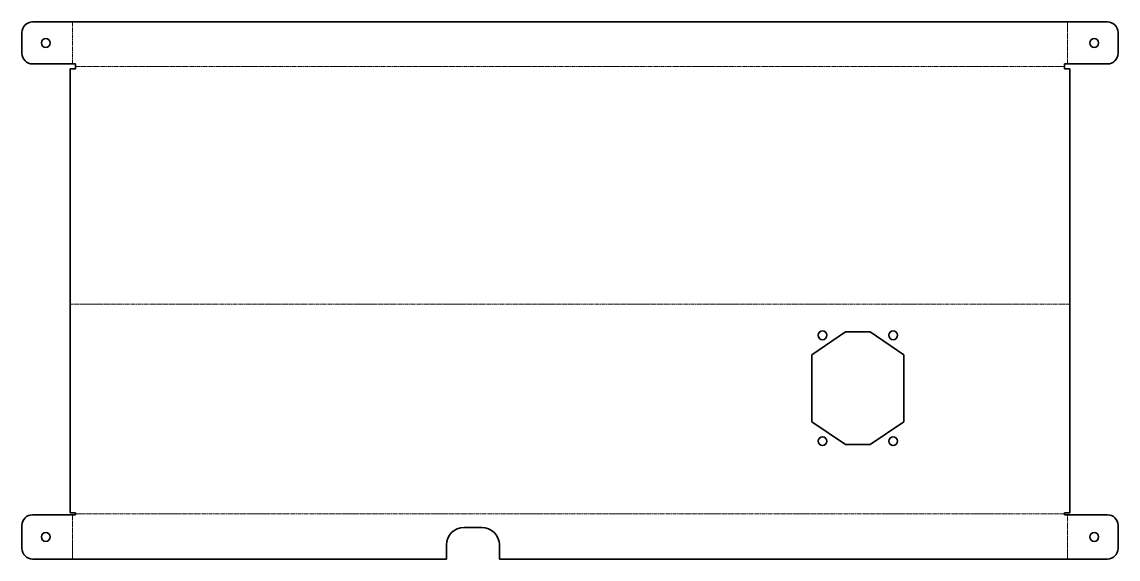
# Model space of a CAD drawing. Header units: inches. Extents: x 0 to 621, y 0 to 305.
import ezdxf

# ---------------------------------------------------------------- set-up
doc = ezdxf.new("R2010")
doc.units = ezdxf.units.IN
doc.header["$MEASUREMENT"] = 0
doc.linetypes.add('Chain', pattern=[13.68, 9.12, -1.14, 2.28, -1.14])
doc.layers.add('SIMUMAK Bend Centerline (ISO)', color=7, linetype='Chain', lineweight=9)
doc.layers.add('SIMUMAK Visible (ISO)', color=7, linetype='Continuous', lineweight=35)

# ---------------------------------------------------------------- blocks, each defined once
blk = doc.blocks.new('AMB-03-EMBSALP01_Sheet_AMB-03-EMBSALP01 (desplegada)')
at = {"layer": 'SIMUMAK Bend Centerline (ISO)', "ltscale": 0.263158}
for p, q in [((-281.7, 128.4), (-281.7, 152.27)), ((281.7, 152.27), (281.7, 128.4)), ((-280, 127), (280, 127)), ((283, -7.76), (-283, -7.76)), ((-281.7, -127.15), (-281.7, -152.27)), ((280, -126.56), (-280, -126.56)), ((281.7, -152.27), (281.7, -127.15))]:
    blk.add_line(p, q, dxfattribs=at)
at = {"layer": 'SIMUMAK Visible (ISO)'}
for p, q in [((-304.39, 152.27), (304.39, 152.27)), ((-310.39, 134.4), (-310.39, 146.27)), ((310.39, 146.27), (310.39, 134.4)), ((-280, 128.4), (-304.39, 128.4)), ((-283, -125.98), (-283, 125.61)), ((-283, 125.61), (-280, 125.61)), ((-280, 128.4), (-280, 125.61)), ((304.39, 128.4), (280, 128.4)), ((280, 125.61), (280, 128.4)), ((280, 125.61), (283, 125.61)), ((283, -125.98), (283, 125.61)), ((137, -36.39), (156, -23.39)), ((156, -23.39), (170, -23.39)), ((170, -23.39), (189, -36.39)), ((137, -74.39), (137, -36.39)), ((189, -36.39), (189, -74.39)), ((156, -87.39), (137, -74.39)), ((189, -74.39), (170, -87.39)), ((170, -87.39), (156, -87.39)), ((-304.39, -127.15), (-280, -127.15)), ((-283, -125.98), (-280, -125.98)), ((-280, -125.98), (-280, -127.15)), ((280, -127.15), (280, -125.98)), ((280, -125.98), (283, -125.98)), ((280, -127.15), (304.39, -127.15)), ((-310.39, -146.27), (-310.39, -133.15)), ((-60, -134.27), (-50, -134.27)), ((310.39, -133.15), (310.39, -146.27)), ((-70, -152.27), (-70, -144.27)), ((-40, -144.27), (-40, -152.27)), ((-70, -152.27), (-304.39, -152.27)), ((304.39, -152.27), (-40, -152.27))]:
    blk.add_line(p, q, dxfattribs=at)
for centre in [(-296.89, 140.33), (296.89, 140.33), (143, -25.39), (183, -25.39), (143, -85.39), (183, -85.39), (-296.89, -139.71), (296.89, -139.71)]:
    blk.add_circle(centre, 2.5, dxfattribs=at)
at = {"layer": 'SIMUMAK Visible (ISO)', "extrusion": (0, 0, -1)}
for centre, start, end in [((304.39, 146.27), 0, 90), ((-304.39, 146.27), 90, 180), ((304.39, 134.4), 270, 360), ((-304.39, 134.4), 180, 270), ((304.39, -133.15), 0, 90), ((-304.39, -133.15), 90, 180), ((304.39, -146.27), 270, 360), ((-304.39, -146.27), 180, 270)]:
    blk.add_arc(centre, 6, start, end, dxfattribs=at)
at = {"layer": 'SIMUMAK Visible (ISO)'}
for centre, start, end in [((-60, -144.27), 90, 180), ((-50, -144.27), 0, 90)]:
    blk.add_arc(centre, 10, start, end, dxfattribs=at)

msp = doc.modelspace()

# ---------------------------------------------------------------- block references
msp.add_blockref('AMB-03-EMBSALP01_Sheet_AMB-03-EMBSALP01 (desplegada)', (310.39, 152.27))

doc.saveas('drawing.dxf')
